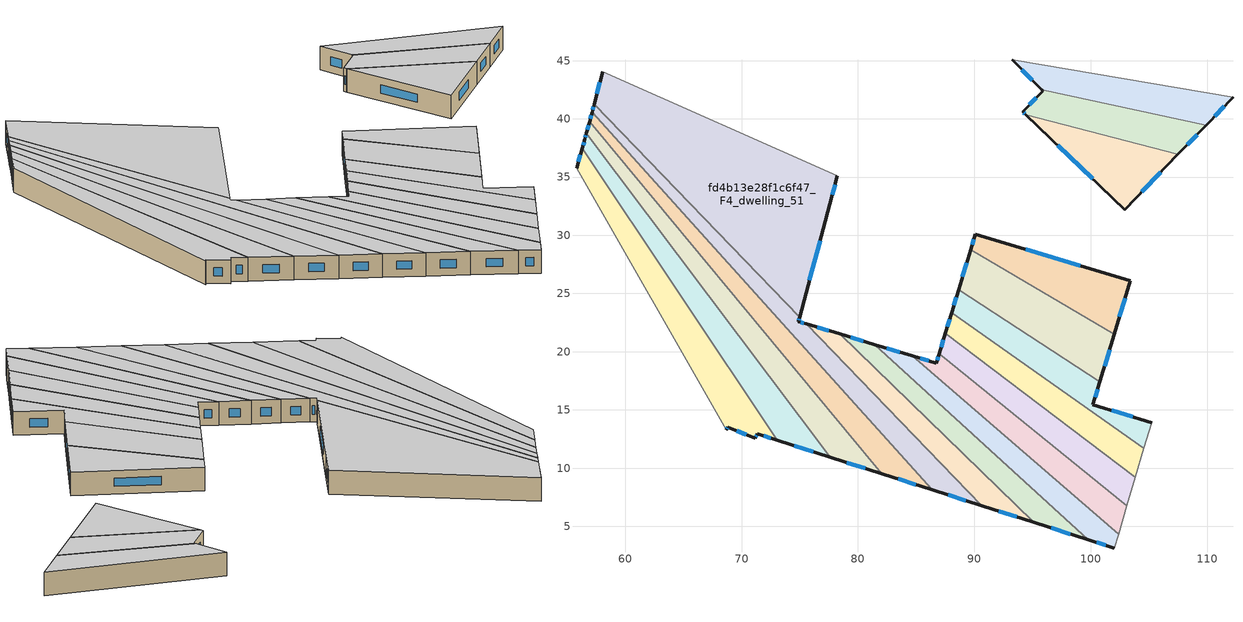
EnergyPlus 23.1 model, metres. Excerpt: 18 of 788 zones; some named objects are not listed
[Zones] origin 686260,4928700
fd4b13e28f1c6f47_F4_dwelling_37
 floor to fd4b13e28f1c6f47_F3_dwelling_37 (EU_floor_Construction): 56.32,37.46 73.07,12.39 71.34,12.95 71.2,12.57 68.8,13.53 68.71,13.31 55.82,35.76 z12
 wall outside (EU_wall_Construction): 68.71,13.31 68.8,13.53 71.2,12.57 71.34,12.95 73.07,12.39 / 56.32,37.46 55.82,35.76 z12:15
 wall to fd4b13e28f1c6f47_F4_dwelling_36 (EU_wall_Construction): 55.82,35.76 68.71,13.31 z12:15
 wall to fd4b13e28f1c6f47_F4_dwelling_38 (EU_wall_Construction): 73.07,12.39 56.32,37.46 z12:15
 window (EU_Window_Construction): 68.74,13.38 68.77,13.46 / 56.16,36.91 55.99,36.31 / 71.9,12.77 72.51,12.57 / 71.24,12.69 71.29,12.83 / 69.58,13.22 70.42,12.88 z12.97:14.03
 ceiling to fd4b13e28f1c6f47_F5_dwelling_37 (EU_floor_Construction): 73.07,12.39 56.32,37.46 55.82,35.76 68.71,13.31 68.8,13.53 71.2,12.57 71.34,12.95 z15
fd4b13e28f1c6f47_F4_dwelling_38
 floor to fd4b13e28f1c6f47_F3_dwelling_38 (EU_floor_Construction): 56.68,38.75 77.62,10.94 73.07,12.39 56.32,37.46 56.55,38.24 z12
 wall outside (EU_wall_Construction): 56.68,38.75 56.55,38.24 56.32,37.46 / 73.07,12.39 77.62,10.94 z12:15
 wall to fd4b13e28f1c6f47_F4_dwelling_39 (EU_wall_Construction): 77.62,10.94 56.68,38.75 z12:15
 window (EU_Window_Construction): 56.47,37.99 56.4,37.72 / 56.64,38.58 56.59,38.4 / 74.54,11.92 76.15,11.41 z12.97:14.03
 ceiling to fd4b13e28f1c6f47_F5_dwelling_38 (EU_floor_Construction): 77.62,10.94 56.68,38.75 56.55,38.24 56.32,37.46 73.07,12.39 z15
fd4b13e28f1c6f47_F4_dwelling_39
 floor to fd4b13e28f1c6f47_F3_dwelling_39 (EU_floor_Construction): 56.95,39.76 82.04,9.52 77.62,10.94 56.68,38.75 z12
 wall outside (EU_wall_Construction): 56.95,39.76 56.68,38.75 / 77.62,10.94 82.04,9.52 z12:15
 wall to fd4b13e28f1c6f47_F4_dwelling_40 (EU_wall_Construction): 82.04,9.52 56.95,39.76 z12:15
 window (EU_Window_Construction): 56.86,39.43 56.77,39.08 / 79.05,10.48 80.61,9.98 z12.97:14.03
 ceiling to fd4b13e28f1c6f47_F5_dwelling_39 (EU_floor_Construction): 82.04,9.52 56.95,39.76 56.68,38.75 77.62,10.94 z15
fd4b13e28f1c6f47_F4_dwelling_40
 floor to fd4b13e28f1c6f47_F3_dwelling_40 (EU_floor_Construction): 57.16,40.57 86.37,8.14 82.04,9.52 56.95,39.76 z12
 wall outside (EU_wall_Construction): 57.16,40.57 56.95,39.76 / 82.04,9.52 86.37,8.14 z12:15
 wall to fd4b13e28f1c6f47_F4_dwelling_41 (EU_wall_Construction): 86.37,8.14 57.16,40.57 z12:15
 window (EU_Window_Construction): 57.09,40.31 57.02,40.02 / 83.44,9.08 84.97,8.59 z12.97:14.03
 ceiling to fd4b13e28f1c6f47_F5_dwelling_40 (EU_floor_Construction): 86.37,8.14 57.16,40.57 56.95,39.76 82.04,9.52 z15
fd4b13e28f1c6f47_F4_dwelling_41
 floor to fd4b13e28f1c6f47_F3_dwelling_41 (EU_floor_Construction): 74.99,22.97 74.89,22.59 75.56,22.39 90.64,6.77 86.37,8.14 57.16,40.57 57.34,41.24 z12
 wall outside (EU_wall_Construction): 86.37,8.14 90.64,6.77 / 57.34,41.24 57.16,40.57 / 75.56,22.39 74.89,22.59 74.99,22.97 z12:15
 wall to fd4b13e28f1c6f47_F4_dwelling_42 (EU_wall_Construction): 90.64,6.77 75.56,22.39 z12:15
 wall to fd4b13e28f1c6f47_F4_dwelling_51 (EU_wall_Construction): 74.99,22.97 57.34,41.24 z12:15
 window (EU_Window_Construction): 87.75,7.7 89.26,7.22 / 57.28,41.03 57.22,40.79 / 74.92,22.71 74.96,22.85 / 75.34,22.45 75.1,22.52 z12.97:14.03
 ceiling to fd4b13e28f1c6f47_F5_dwelling_41 (EU_floor_Construction): 90.64,6.77 75.56,22.39 74.89,22.59 74.99,22.97 57.34,41.24 57.16,40.57 86.37,8.14 z15
fd4b13e28f1c6f47_F4_dwelling_42
 floor to fd4b13e28f1c6f47_F3_dwelling_42 (EU_floor_Construction): 90.64,6.77 75.56,22.39 78.42,21.52 95.08,5.35 z12
 wall outside (EU_wall_Construction): 90.64,6.77 95.08,5.35 / 78.42,21.52 75.56,22.39 z12:15
 wall to fd4b13e28f1c6f47_F4_dwelling_43 (EU_wall_Construction): 95.08,5.35 78.42,21.52 z12:15
 window (EU_Window_Construction): 92.08,6.31 93.64,5.81 / 77.49,21.8 76.48,22.11 z12.97:14.03
 ceiling to fd4b13e28f1c6f47_F5_dwelling_42 (EU_floor_Construction): 95.08,5.35 78.42,21.52 75.56,22.39 90.64,6.77 z15
fd4b13e28f1c6f47_F4_dwelling_43
 floor to fd4b13e28f1c6f47_F3_dwelling_43 (EU_floor_Construction): 95.08,5.35 78.42,21.52 81.43,20.61 99.77,3.85 z12
 wall outside (EU_wall_Construction): 95.08,5.35 99.77,3.85 / 81.43,20.61 78.42,21.52 z12:15
 wall to fd4b13e28f1c6f47_F4_dwelling_44 (EU_wall_Construction): 99.77,3.85 81.43,20.61 z12:15
 window (EU_Window_Construction): 96.6,4.87 98.25,4.34 / 80.46,20.91 79.4,21.23 z12.97:14.03
 ceiling to fd4b13e28f1c6f47_F5_dwelling_43 (EU_floor_Construction): 99.77,3.85 81.43,20.61 78.42,21.52 95.08,5.35 z15
fd4b13e28f1c6f47_F4_dwelling_44
 floor to fd4b13e28f1c6f47_F3_dwelling_44 (EU_floor_Construction): 102.39,4.34 102.03,3.13 99.77,3.85 81.43,20.61 84.66,19.64 z12
 wall outside (EU_wall_Construction): 99.77,3.85 102.03,3.13 / 84.66,19.64 81.43,20.61 z12:15
 wall adiabatic (EU_wall_Construction): 102.03,3.13 102.39,4.34 z12:15
 wall to fd4b13e28f1c6f47_F4_dwelling_45 (EU_wall_Construction): 102.39,4.34 84.66,19.64 z12:15
 window (EU_Window_Construction): 100.5,3.62 101.3,3.36 / 83.61,19.95 82.48,20.3 z12.97:14.03
 ceiling to fd4b13e28f1c6f47_F5_dwelling_44 (EU_floor_Construction): 102.03,3.13 102.39,4.34 84.66,19.64 81.43,20.61 99.77,3.85 z15
fd4b13e28f1c6f47_F4_dwelling_45
 floor to fd4b13e28f1c6f47_F3_dwelling_45 (EU_floor_Construction): 103.1,6.76 102.39,4.34 84.66,19.64 86.74,19.01 86.98,19.82 z12
 wall outside (EU_wall_Construction): 86.98,19.82 86.74,19.01 84.66,19.64 z12:15
 wall to fd4b13e28f1c6f47_F4_dwelling_46 (EU_wall_Construction): 103.1,6.76 86.98,19.82 z12:15
 wall adiabatic (EU_wall_Construction): 102.39,4.34 103.1,6.76 z12:15
 window (EU_Window_Construction): 86.06,19.21 85.33,19.43 / 86.9,19.55 86.82,19.27 z12.97:14.03
 ceiling to fd4b13e28f1c6f47_F5_dwelling_45 (EU_floor_Construction): 102.39,4.34 103.1,6.76 86.98,19.82 86.74,19.01 84.66,19.64 z15
fd4b13e28f1c6f47_F4_dwelling_46
 floor to fd4b13e28f1c6f47_F3_dwelling_46 (EU_floor_Construction): 103.83,9.22 103.1,6.76 86.98,19.82 87.52,21.58 z12
 wall outside (EU_wall_Construction): 87.52,21.58 86.98,19.82 z12:15
 wall adiabatic (EU_wall_Construction): 103.1,6.76 103.83,9.22 z12:15
 wall to fd4b13e28f1c6f47_F4_dwelling_47 (EU_wall_Construction): 103.83,9.22 87.52,21.58 z12:15
 window (EU_Window_Construction): 87.34,21.01 87.15,20.39 z12.97:14.03
 ceiling to fd4b13e28f1c6f47_F5_dwelling_46 (EU_floor_Construction): 103.1,6.76 103.83,9.22 87.52,21.58 86.98,19.82 z15
fd4b13e28f1c6f47_F4_dwelling_47
 floor to fd4b13e28f1c6f47_F3_dwelling_47 (EU_floor_Construction): 104.56,11.69 103.83,9.22 87.52,21.58 88.05,23.34 z12
 wall outside (EU_wall_Construction): 88.05,23.34 87.52,21.58 z12:15
 wall adiabatic (EU_wall_Construction): 103.83,9.22 104.56,11.69 z12:15
 wall to fd4b13e28f1c6f47_F4_dwelling_48 (EU_wall_Construction): 104.56,11.69 88.05,23.34 z12:15
 window (EU_Window_Construction): 87.88,22.77 87.69,22.15 z12.97:14.03
 ceiling to fd4b13e28f1c6f47_F5_dwelling_47 (EU_floor_Construction): 103.83,9.22 104.56,11.69 88.05,23.34 87.52,21.58 z15
fd4b13e28f1c6f47_F4_dwelling_48
 floor to fd4b13e28f1c6f47_F3_dwelling_48 (EU_floor_Construction): 100.78,17.41 100.19,15.45 105.22,13.91 104.56,11.69 88.05,23.34 88.64,25.3 z12
 wall outside (EU_wall_Construction): 105.22,13.91 100.19,15.45 100.78,17.41 / 88.64,25.3 88.05,23.34 z12:15
 wall adiabatic (EU_wall_Construction): 104.56,11.69 105.22,13.91 z12:15
 wall to fd4b13e28f1c6f47_F4_dwelling_49 (EU_wall_Construction): 100.78,17.41 88.64,25.3 z12:15
 window (EU_Window_Construction): 100.38,16.08 100.59,16.77 / 103.59,14.41 101.82,14.95 / 88.45,24.67 88.24,23.98 z12.97:14.03
 ceiling to fd4b13e28f1c6f47_F5_dwelling_48 (EU_floor_Construction): 104.56,11.69 105.22,13.91 100.19,15.45 100.78,17.41 88.64,25.3 88.05,23.34 z15
fd4b13e28f1c6f47_F4_dwelling_49
 floor to fd4b13e28f1c6f47_F3_dwelling_49 (EU_floor_Construction): 102.02,21.5 100.78,17.41 88.64,25.3 89.69,28.76 z12
 wall outside (EU_wall_Construction): 89.69,28.76 88.64,25.3 / 100.78,17.41 102.02,21.5 z12:15
 wall to fd4b13e28f1c6f47_F4_dwelling_50 (EU_wall_Construction): 102.02,21.5 89.69,28.76 z12:15
 window (EU_Window_Construction): 89.35,27.64 88.98,26.42 / 101.18,18.74 101.61,20.18 z12.97:14.03
 ceiling to fd4b13e28f1c6f47_F5_dwelling_49 (EU_floor_Construction): 100.78,17.41 102.02,21.5 89.69,28.76 88.64,25.3 z15
fd4b13e28f1c6f47_F4_dwelling_50
 floor to fd4b13e28f1c6f47_F3_dwelling_50 (EU_floor_Construction): 103.4,26.08 102.02,21.5 89.69,28.76 90.09,30.09 z12
 wall outside (EU_wall_Construction): 102.02,21.5 103.4,26.08 90.09,30.09 89.69,28.76 z12:15
 window (EU_Window_Construction): 99.08,27.38 94.4,28.79 / 102.46,22.99 102.95,24.59 / 89.96,29.66 89.82,29.19 z12.97:14.03
 ceiling to fd4b13e28f1c6f47_F5_dwelling_50 (EU_floor_Construction): 102.02,21.5 103.4,26.08 90.09,30.09 89.69,28.76 z15
fd4b13e28f1c6f47_F4_dwelling_51
 floor to fd4b13e28f1c6f47_F3_dwelling_51 (EU_floor_Construction): 78.24,35.12 77.6,32.68 74.99,22.97 57.34,41.24 58.08,44.05 z12
 wall outside (EU_wall_Construction): 74.99,22.97 77.6,32.68 78.24,35.12 / 58.08,44.05 57.34,41.24 z12:15
 wall to fd4b13e28f1c6f47_F4_dwelling_52 (EU_wall_Construction): 78.24,35.12 58.08,44.05 z12:15
 window (EU_Window_Construction): 75.84,26.12 76.75,29.53 / 57.84,43.14 57.58,42.15 / 77.81,33.47 78.03,34.33 z12.97:14.03
 ceiling to fd4b13e28f1c6f47_F5_dwelling_51 (EU_floor_Construction): 74.99,22.97 77.6,32.68 78.24,35.12 58.08,44.05 57.34,41.24 z15
fd4b13e28f1c6f47_F4_dwelling_53
 floor to fd4b13e28f1c6f47_F3_dwelling_53 (EU_floor_Construction): 107.49,36.94 102.91,32.19 94.42,40.37 z12
 wall outside (EU_wall_Construction): 94.42,40.37 102.91,32.19 107.49,36.94 z12:15
 wall to fd4b13e28f1c6f47_F4_dwelling_54 (EU_wall_Construction): 107.49,36.94 94.42,40.37 z12:15
 window (EU_Window_Construction): 104.39,33.73 106,35.4 / 97.17,37.72 100.16,34.84 z12.97:14.03
 ceiling to fd4b13e28f1c6f47_F5_dwelling_53 (EU_floor_Construction): 102.91,32.19 107.49,36.94 94.42,40.37 z15
fd4b13e28f1c6f47_F4_dwelling_54
 floor to fd4b13e28f1c6f47_F3_dwelling_54 (EU_floor_Construction): 109.93,39.47 107.49,36.94 94.42,40.37 94.17,40.62 95.88,42.39 95.79,42.48 z12
 wall outside (EU_wall_Construction): 95.79,42.48 95.88,42.39 94.17,40.62 94.42,40.37 / 107.49,36.94 109.93,39.47 z12:15
 wall to fd4b13e28f1c6f47_F4_dwelling_55 (EU_wall_Construction): 109.93,39.47 95.79,42.48 z12:15
 window (EU_Window_Construction): 94.25,40.54 94.34,40.45 / 95.32,41.81 94.72,41.19 / 108.28,37.76 109.14,38.65 z12.97:14.03
 ceiling to fd4b13e28f1c6f47_F5_dwelling_54 (EU_floor_Construction): 107.49,36.94 109.93,39.47 95.79,42.48 95.88,42.39 94.17,40.62 94.42,40.37 z15
fd4b13e28f1c6f47_F4_dwelling_55
 floor to fd4b13e28f1c6f47_F3_dwelling_55 (EU_floor_Construction): 112.22,41.84 109.93,39.47 95.79,42.48 93.24,45.07 z12
 wall outside (EU_wall_Construction): 93.24,45.07 95.79,42.48 / 109.93,39.47 112.22,41.84 z12:15
 wall to fd4b13e28f1c6f47_F4_dwelling_56 (EU_wall_Construction): 112.22,41.84 93.24,45.07 z12:15
 window (EU_Window_Construction): 94.07,44.23 94.96,43.32 / 110.67,40.24 111.47,41.07 z12.97:14.03
 ceiling to fd4b13e28f1c6f47_F5_dwelling_55 (EU_floor_Construction): 109.93,39.47 112.22,41.84 93.24,45.07 95.79,42.48 z15
[Building]
EU S2 Campaign: North Axis=0; Terrain=City; Solar Distribution=FullExterior
[Site:Location]
Bologna: Latitude=44.5; Longitude=11.25; Time Zone=1; Elevation=37
[SizingPeriod:WeatherFileDays]
AnnualSizingPeriod: Begin Month=1; Begin Day of Month=1; End Month=12; End Day of Month=31; Day of Week for Start Day=Monday; Use Weather File Daylight Saving Period=No; Use Weather File Rain and Snow Indicators=No
[MATERIAL]
EU_InternalMass_Material: Roughness=MediumRough; Thickness=0.1; Conductivity=1; Density=1800; Specific Heat=900; Thermal Absorptance=0.9; Solar Absorptance=0.7; Visible Absorptance=0.7
[MATERIAL:NOMASS] Roughness=MediumRough; Thermal Absorptance=0.9; Solar Absorptance=0.7; Visible Absorptance=0.7
Name | Thermal Resistance
EU_wall_NoMass | 0.779417
EU_floor_NoMass | 0.588222
[WINDOWMATERIAL:SIMPLEGLAZINGSYSTEM]
EU_Window_SimpleGlazing: UFactor=5.16242; Solar Heat Gain Coefficient=0.85; Visible Transmittance=0.85
[CONSTRUCTION]
EU_wall_Construction: EU_wall_NoMass
EU_floor_Construction: EU_floor_NoMass
EU_Window_Construction: EU_Window_SimpleGlazing
EU_InternalMass_Construction: EU_InternalMass_Material
[ZONE] Type=1; Multiplier=1; Ceiling Height=autocalculate; Floor Area=autocalculate; Part of Total Floor Area=Yes
Name | Volume
fd4b13e28f1c6f47_F4_dwelling_37 | 190.11
fd4b13e28f1c6f47_F4_dwelling_38 | 190.018
fd4b13e28f1c6f47_F4_dwelling_39 | 190.095
fd4b13e28f1c6f47_F4_dwelling_40 | 190.117
fd4b13e28f1c6f47_F4_dwelling_41 | 190.074
fd4b13e28f1c6f47_F4_dwelling_42 | 119.744
fd4b13e28f1c6f47_F4_dwelling_43 | 126.868
fd4b13e28f1c6f47_F4_dwelling_44 | 131.747
fd4b13e28f1c6f47_F4_dwelling_45 | 127.926
fd4b13e28f1c6f47_F4_dwelling_46 | 126.876
fd4b13e28f1c6f47_F4_dwelling_47 | 126.95
fd4b13e28f1c6f47_F4_dwelling_48 | 120.264
fd4b13e28f1c6f47_F4_dwelling_49 | 164.548
fd4b13e28f1c6f47_F4_dwelling_50 | 128.534
fd4b13e28f1c6f47_F4_dwelling_51 | 505.823
fd4b13e28f1c6f47_F4_dwelling_53 | 116.773
fd4b13e28f1c6f47_F4_dwelling_54 | 113.755
fd4b13e28f1c6f47_F4_dwelling_55 | 121.934
[INTERNALMASS] Construction=EU_InternalMass_Construction
Name | Zone or ZoneList | Surface Area
fd4b13e28f1c6f47_F4_dwelling_37_EU_InternalMass | fd4b13e28f1c6f47_F4_dwelling_37 | 63.37
fd4b13e28f1c6f47_F4_dwelling_38_EU_InternalMass | fd4b13e28f1c6f47_F4_dwelling_38 | 63.3395
fd4b13e28f1c6f47_F4_dwelling_39_EU_InternalMass | fd4b13e28f1c6f47_F4_dwelling_39 | 63.3649
fd4b13e28f1c6f47_F4_dwelling_40_EU_InternalMass | fd4b13e28f1c6f47_F4_dwelling_40 | 63.3723
fd4b13e28f1c6f47_F4_dwelling_41_EU_InternalMass | fd4b13e28f1c6f47_F4_dwelling_41 | 63.3581
fd4b13e28f1c6f47_F4_dwelling_42_EU_InternalMass | fd4b13e28f1c6f47_F4_dwelling_42 | 39.9143
fd4b13e28f1c6f47_F4_dwelling_43_EU_InternalMass | fd4b13e28f1c6f47_F4_dwelling_43 | 42.2893
fd4b13e28f1c6f47_F4_dwelling_44_EU_InternalMass | fd4b13e28f1c6f47_F4_dwelling_44 | 43.9156
fd4b13e28f1c6f47_F4_dwelling_45_EU_InternalMass | fd4b13e28f1c6f47_F4_dwelling_45 | 42.6423
fd4b13e28f1c6f47_F4_dwelling_46_EU_InternalMass | fd4b13e28f1c6f47_F4_dwelling_46 | 42.2918
fd4b13e28f1c6f47_F4_dwelling_47_EU_InternalMass | fd4b13e28f1c6f47_F4_dwelling_47 | 42.3171
fd4b13e28f1c6f47_F4_dwelling_48_EU_InternalMass | fd4b13e28f1c6f47_F4_dwelling_48 | 40.0876
fd4b13e28f1c6f47_F4_dwelling_49_EU_InternalMass | fd4b13e28f1c6f47_F4_dwelling_49 | 54.8485
fd4b13e28f1c6f47_F4_dwelling_50_EU_InternalMass | fd4b13e28f1c6f47_F4_dwelling_50 | 42.8446
fd4b13e28f1c6f47_F4_dwelling_51_EU_InternalMass | fd4b13e28f1c6f47_F4_dwelling_51 | 168.598
fd4b13e28f1c6f47_F4_dwelling_53_EU_InternalMass | fd4b13e28f1c6f47_F4_dwelling_53 | 38.922
fd4b13e28f1c6f47_F4_dwelling_54_EU_InternalMass | fd4b13e28f1c6f47_F4_dwelling_54 | 37.9189
fd4b13e28f1c6f47_F4_dwelling_55_EU_InternalMass | fd4b13e28f1c6f47_F4_dwelling_55 | 40.6451
[OTHEREQUIPMENT] Fuel Type=Electricity; Design Level Calculation Method=Watts/Area; Power per Zone Floor Area=1; Fraction Latent=0; Fraction Radiant=0; Fraction Lost=0; Carbon Dioxide Generation Rate=0; EndUse Subcategory=EU_Step8_InternalGains
Name | Zone or ZoneList or Space or SpaceList | Schedule
EU_Step8_InternalGain_fd4b13e28f1c6f47_F4_dwelling_37_f000 | fd4b13e28f1c6f47_F4_dwelling_37 | EU_Step8_GainSchedule_fd4b13e28f1c6f47_F4_dwelling_37_f000
EU_Step8_InternalGain_fd4b13e28f1c6f47_F4_dwelling_38_f000 | fd4b13e28f1c6f47_F4_dwelling_38 | EU_Step8_GainSchedule_fd4b13e28f1c6f47_F4_dwelling_38_f000
EU_Step8_InternalGain_fd4b13e28f1c6f47_F4_dwelling_39_f000 | fd4b13e28f1c6f47_F4_dwelling_39 | EU_Step8_GainSchedule_fd4b13e28f1c6f47_F4_dwelling_39_f000
EU_Step8_InternalGain_fd4b13e28f1c6f47_F4_dwelling_40_f000 | fd4b13e28f1c6f47_F4_dwelling_40 | EU_Step8_GainSchedule_fd4b13e28f1c6f47_F4_dwelling_40_f000
EU_Step8_InternalGain_fd4b13e28f1c6f47_F4_dwelling_41_f000 | fd4b13e28f1c6f47_F4_dwelling_41 | EU_Step8_GainSchedule_fd4b13e28f1c6f47_F4_dwelling_41_f000
EU_Step8_InternalGain_fd4b13e28f1c6f47_F4_dwelling_42_f000 | fd4b13e28f1c6f47_F4_dwelling_42 | EU_Step8_GainSchedule_fd4b13e28f1c6f47_F4_dwelling_42_f000
EU_Step8_InternalGain_fd4b13e28f1c6f47_F4_dwelling_43_f000 | fd4b13e28f1c6f47_F4_dwelling_43 | EU_Step8_GainSchedule_fd4b13e28f1c6f47_F4_dwelling_43_f000
EU_Step8_InternalGain_fd4b13e28f1c6f47_F4_dwelling_44_f000 | fd4b13e28f1c6f47_F4_dwelling_44 | EU_Step8_GainSchedule_fd4b13e28f1c6f47_F4_dwelling_44_f000
EU_Step8_InternalGain_fd4b13e28f1c6f47_F4_dwelling_45_f000 | fd4b13e28f1c6f47_F4_dwelling_45 | EU_Step8_GainSchedule_fd4b13e28f1c6f47_F4_dwelling_45_f000
EU_Step8_InternalGain_fd4b13e28f1c6f47_F4_dwelling_46_f000 | fd4b13e28f1c6f47_F4_dwelling_46 | EU_Step8_GainSchedule_fd4b13e28f1c6f47_F4_dwelling_46_f000
EU_Step8_InternalGain_fd4b13e28f1c6f47_F4_dwelling_47_f000 | fd4b13e28f1c6f47_F4_dwelling_47 | EU_Step8_GainSchedule_fd4b13e28f1c6f47_F4_dwelling_47_f000
EU_Step8_InternalGain_fd4b13e28f1c6f47_F4_dwelling_48_f000 | fd4b13e28f1c6f47_F4_dwelling_48 | EU_Step8_GainSchedule_fd4b13e28f1c6f47_F4_dwelling_48_f000
EU_Step8_InternalGain_fd4b13e28f1c6f47_F4_dwelling_49_f000 | fd4b13e28f1c6f47_F4_dwelling_49 | EU_Step8_GainSchedule_fd4b13e28f1c6f47_F4_dwelling_49_f000
EU_Step8_InternalGain_fd4b13e28f1c6f47_F4_dwelling_50_f000 | fd4b13e28f1c6f47_F4_dwelling_50 | EU_Step8_GainSchedule_fd4b13e28f1c6f47_F4_dwelling_50_f000
EU_Step8_InternalGain_fd4b13e28f1c6f47_F4_dwelling_51_f000 | fd4b13e28f1c6f47_F4_dwelling_51 | EU_Step8_GainSchedule_fd4b13e28f1c6f47_F4_dwelling_51_f000
EU_Step8_InternalGain_fd4b13e28f1c6f47_F4_dwelling_53_f000 | fd4b13e28f1c6f47_F4_dwelling_53 | EU_Step8_GainSchedule_fd4b13e28f1c6f47_F4_dwelling_53_f000
EU_Step8_InternalGain_fd4b13e28f1c6f47_F4_dwelling_54_f000 | fd4b13e28f1c6f47_F4_dwelling_54 | EU_Step8_GainSchedule_fd4b13e28f1c6f47_F4_dwelling_54_f000
EU_Step8_InternalGain_fd4b13e28f1c6f47_F4_dwelling_55_f000 | fd4b13e28f1c6f47_F4_dwelling_55 | EU_Step8_GainSchedule_fd4b13e28f1c6f47_F4_dwelling_55_f000
[ZONEVENTILATION:DESIGNFLOWRATE] Schedule=EU_AlwaysOn; Design Flow Rate Calculation Method=AirChanges/Hour; Air Changes per Hour=0.712058; Ventilation Type=Natural; Fan Pressure Rise=0; Fan Total Efficiency=1; Constant Term Coefficient=1; Temperature Term Coefficient=0; Velocity Term Coefficient=0; Velocity Squared Term Coefficient=0; Minimum Indoor Temperature=-100; Maximum Indoor Temperature=100; Delta Temperature=-100; Minimum Outdoor Temperature=-100; Maximum Outdoor Temperature=100; Maximum Wind Speed=40
Name | Zone or ZoneList or Space or SpaceList
EU_ConstantAir_fd4b13e28f1c6f47_F4_dwelling_37 | fd4b13e28f1c6f47_F4_dwelling_37
EU_ConstantAir_fd4b13e28f1c6f47_F4_dwelling_38 | fd4b13e28f1c6f47_F4_dwelling_38
EU_ConstantAir_fd4b13e28f1c6f47_F4_dwelling_39 | fd4b13e28f1c6f47_F4_dwelling_39
EU_ConstantAir_fd4b13e28f1c6f47_F4_dwelling_40 | fd4b13e28f1c6f47_F4_dwelling_40
EU_ConstantAir_fd4b13e28f1c6f47_F4_dwelling_41 | fd4b13e28f1c6f47_F4_dwelling_41
EU_ConstantAir_fd4b13e28f1c6f47_F4_dwelling_42 | fd4b13e28f1c6f47_F4_dwelling_42
EU_ConstantAir_fd4b13e28f1c6f47_F4_dwelling_43 | fd4b13e28f1c6f47_F4_dwelling_43
EU_ConstantAir_fd4b13e28f1c6f47_F4_dwelling_44 | fd4b13e28f1c6f47_F4_dwelling_44
EU_ConstantAir_fd4b13e28f1c6f47_F4_dwelling_45 | fd4b13e28f1c6f47_F4_dwelling_45
EU_ConstantAir_fd4b13e28f1c6f47_F4_dwelling_46 | fd4b13e28f1c6f47_F4_dwelling_46
EU_ConstantAir_fd4b13e28f1c6f47_F4_dwelling_47 | fd4b13e28f1c6f47_F4_dwelling_47
EU_ConstantAir_fd4b13e28f1c6f47_F4_dwelling_48 | fd4b13e28f1c6f47_F4_dwelling_48
EU_ConstantAir_fd4b13e28f1c6f47_F4_dwelling_49 | fd4b13e28f1c6f47_F4_dwelling_49
EU_ConstantAir_fd4b13e28f1c6f47_F4_dwelling_50 | fd4b13e28f1c6f47_F4_dwelling_50
EU_ConstantAir_fd4b13e28f1c6f47_F4_dwelling_51 | fd4b13e28f1c6f47_F4_dwelling_51
EU_ConstantAir_fd4b13e28f1c6f47_F4_dwelling_53 | fd4b13e28f1c6f47_F4_dwelling_53
EU_ConstantAir_fd4b13e28f1c6f47_F4_dwelling_54 | fd4b13e28f1c6f47_F4_dwelling_54
EU_ConstantAir_fd4b13e28f1c6f47_F4_dwelling_55 | fd4b13e28f1c6f47_F4_dwelling_55
[HVACTEMPLATE:ZONE:IDEALLOADSAIRSYSTEM] System Availability Schedule=EU_AlwaysOn; Maximum Heating Supply Air Temperature=50; Minimum Cooling Supply Air Temperature=13; Maximum Heating Supply Air Humidity Ratio=0.0156; Minimum Cooling Supply Air Humidity Ratio=0.0077; Heating Limit=NoLimit; Cooling Limit=NoLimit; Heating Availability Schedule=EU_AlwaysOn; Cooling Availability Schedule=EU_CoolingOff; Dehumidification Control Type=ConstantSensibleHeatRatio; Cooling Sensible Heat Ratio=0.7; Dehumidification Setpoint=60; Humidification Control Type=None; Humidification Setpoint=30; Outdoor Air Method=None; Outdoor Air Flow Rate per Person=0.00944; Outdoor Air Flow Rate per Zone Floor Area=0; Outdoor Air Flow Rate per Zone=0; Demand Controlled Ventilation Type=None; Outdoor Air Economizer Type=NoEconomizer; Heat Recovery Type=None; Sensible Heat Recovery Effectiveness=0.7; Latent Heat Recovery Effectiveness=0.65
Name | Template Thermostat
fd4b13e28f1c6f47_F4_dwelling_37 | EU_HeatOnly_fd4b13e28f1c6f47_F4_dwelling_37
fd4b13e28f1c6f47_F4_dwelling_38 | EU_HeatOnly_fd4b13e28f1c6f47_F4_dwelling_38
fd4b13e28f1c6f47_F4_dwelling_39 | EU_HeatOnly_fd4b13e28f1c6f47_F4_dwelling_39
fd4b13e28f1c6f47_F4_dwelling_40 | EU_HeatOnly_fd4b13e28f1c6f47_F4_dwelling_40
fd4b13e28f1c6f47_F4_dwelling_41 | EU_HeatOnly_fd4b13e28f1c6f47_F4_dwelling_41
fd4b13e28f1c6f47_F4_dwelling_42 | EU_HeatOnly_fd4b13e28f1c6f47_F4_dwelling_42
fd4b13e28f1c6f47_F4_dwelling_43 | EU_HeatOnly_fd4b13e28f1c6f47_F4_dwelling_43
fd4b13e28f1c6f47_F4_dwelling_44 | EU_HeatOnly_fd4b13e28f1c6f47_F4_dwelling_44
fd4b13e28f1c6f47_F4_dwelling_45 | EU_HeatOnly_fd4b13e28f1c6f47_F4_dwelling_45
fd4b13e28f1c6f47_F4_dwelling_46 | EU_HeatOnly_fd4b13e28f1c6f47_F4_dwelling_46
fd4b13e28f1c6f47_F4_dwelling_47 | EU_HeatOnly_fd4b13e28f1c6f47_F4_dwelling_47
fd4b13e28f1c6f47_F4_dwelling_48 | EU_HeatOnly_fd4b13e28f1c6f47_F4_dwelling_48
fd4b13e28f1c6f47_F4_dwelling_49 | EU_HeatOnly_fd4b13e28f1c6f47_F4_dwelling_49
fd4b13e28f1c6f47_F4_dwelling_50 | EU_HeatOnly_fd4b13e28f1c6f47_F4_dwelling_50
fd4b13e28f1c6f47_F4_dwelling_51 | EU_HeatOnly_fd4b13e28f1c6f47_F4_dwelling_51
fd4b13e28f1c6f47_F4_dwelling_53 | EU_HeatOnly_fd4b13e28f1c6f47_F4_dwelling_53
fd4b13e28f1c6f47_F4_dwelling_54 | EU_HeatOnly_fd4b13e28f1c6f47_F4_dwelling_54
fd4b13e28f1c6f47_F4_dwelling_55 | EU_HeatOnly_fd4b13e28f1c6f47_F4_dwelling_55
[SIZING:ZONE] Zone Cooling Design Supply Air Temperature Input Method=SupplyAirTemperature; Zone Cooling Design Supply Air Temperature=13; Zone Heating Design Supply Air Temperature Input Method=SupplyAirTemperature; Zone Heating Design Supply Air Temperature=50; Zone Cooling Design Supply Air Humidity Ratio=0.008; Zone Heating Design Supply Air Humidity Ratio=0.008; Cooling Design Air Flow Method=DesignDay; Cooling Design Air Flow Rate=0; Cooling Minimum Air Flow per Zone Floor Area=0.000762; Cooling Minimum Air Flow=0; Cooling Minimum Air Flow Fraction=0.2; Heating Design Air Flow Method=DesignDay; Heating Design Air Flow Rate=0; Heating Maximum Air Flow per Zone Floor Area=0.002032; Heating Maximum Air Flow=0.141576; Heating Maximum Air Flow Fraction=0.3; Account for Dedicated Outdoor Air System=No; Dedicated Outdoor Air System Control Strategy=NeutralSupplyAir; Dedicated Outdoor Air Low Setpoint Temperature for Design=autosize; Dedicated Outdoor Air High Setpoint Temperature for Design=autosize; Zone Load Sizing Method=Sensible Load Only No Latent Load; Zone Latent Cooling Design Supply Air Humidity Ratio Input Method=HumidityRatioDifference; Zone Cooling Design Supply Air Humidity Ratio Difference=0.005; Zone Latent Heating Design Supply Air Humidity Ratio Input Method=HumidityRatioDifference; Zone Humidification Design Supply Air Humidity Ratio Difference=0.005
fd4b13e28f1c6f47_F4_dwelling_37; fd4b13e28f1c6f47_F4_dwelling_38; fd4b13e28f1c6f47_F4_dwelling_39; fd4b13e28f1c6f47_F4_dwelling_40; fd4b13e28f1c6f47_F4_dwelling_41; fd4b13e28f1c6f47_F4_dwelling_42; fd4b13e28f1c6f47_F4_dwelling_43; fd4b13e28f1c6f47_F4_dwelling_44; fd4b13e28f1c6f47_F4_dwelling_45; fd4b13e28f1c6f47_F4_dwelling_46; fd4b13e28f1c6f47_F4_dwelling_47; fd4b13e28f1c6f47_F4_dwelling_48; fd4b13e28f1c6f47_F4_dwelling_49; fd4b13e28f1c6f47_F4_dwelling_50; fd4b13e28f1c6f47_F4_dwelling_51; fd4b13e28f1c6f47_F4_dwelling_53; fd4b13e28f1c6f47_F4_dwelling_54; fd4b13e28f1c6f47_F4_dwelling_55
[SCHEDULE:CONSTANT]
Name | Hourly Value
EU_AlwaysOn | 1
EU_CoolingOff | 0
[SCHEDULE:FILE] Column Number=1; Rows to Skip at Top=0; Number of Hours of Data=8760; Column Separator=Comma; Interpolate to Timestep=No; Minutes per Item=60; Adjust Schedule for Daylight Savings=Yes
Name | File
EU_Step8_GainSchedule_fd4b13e28f1c6f47_F4_dwelling_37_f000 | ../../schedules/fd4b13e28f1c6f47/fd4b13e28f1c6f47_F4_dwelling_37_f000_gain.csv
EU_Step8_GainSchedule_fd4b13e28f1c6f47_F4_dwelling_38_f000 | ../../schedules/fd4b13e28f1c6f47/fd4b13e28f1c6f47_F4_dwelling_38_f000_gain.csv
EU_Step8_GainSchedule_fd4b13e28f1c6f47_F4_dwelling_39_f000 | ../../schedules/fd4b13e28f1c6f47/fd4b13e28f1c6f47_F4_dwelling_39_f000_gain.csv
EU_Step8_GainSchedule_fd4b13e28f1c6f47_F4_dwelling_40_f000 | ../../schedules/fd4b13e28f1c6f47/fd4b13e28f1c6f47_F4_dwelling_40_f000_gain.csv
EU_Step8_GainSchedule_fd4b13e28f1c6f47_F4_dwelling_41_f000 | ../../schedules/fd4b13e28f1c6f47/fd4b13e28f1c6f47_F4_dwelling_41_f000_gain.csv
EU_Step8_GainSchedule_fd4b13e28f1c6f47_F4_dwelling_42_f000 | ../../schedules/fd4b13e28f1c6f47/fd4b13e28f1c6f47_F4_dwelling_42_f000_gain.csv
EU_Step8_GainSchedule_fd4b13e28f1c6f47_F4_dwelling_43_f000 | ../../schedules/fd4b13e28f1c6f47/fd4b13e28f1c6f47_F4_dwelling_43_f000_gain.csv
EU_Step8_GainSchedule_fd4b13e28f1c6f47_F4_dwelling_44_f000 | ../../schedules/fd4b13e28f1c6f47/fd4b13e28f1c6f47_F4_dwelling_44_f000_gain.csv
EU_Step8_GainSchedule_fd4b13e28f1c6f47_F4_dwelling_45_f000 | ../../schedules/fd4b13e28f1c6f47/fd4b13e28f1c6f47_F4_dwelling_45_f000_gain.csv
EU_Step8_GainSchedule_fd4b13e28f1c6f47_F4_dwelling_46_f000 | ../../schedules/fd4b13e28f1c6f47/fd4b13e28f1c6f47_F4_dwelling_46_f000_gain.csv
EU_Step8_GainSchedule_fd4b13e28f1c6f47_F4_dwelling_47_f000 | ../../schedules/fd4b13e28f1c6f47/fd4b13e28f1c6f47_F4_dwelling_47_f000_gain.csv
EU_Step8_GainSchedule_fd4b13e28f1c6f47_F4_dwelling_48_f000 | ../../schedules/fd4b13e28f1c6f47/fd4b13e28f1c6f47_F4_dwelling_48_f000_gain.csv
EU_Step8_GainSchedule_fd4b13e28f1c6f47_F4_dwelling_49_f000 | ../../schedules/fd4b13e28f1c6f47/fd4b13e28f1c6f47_F4_dwelling_49_f000_gain.csv
EU_Step8_GainSchedule_fd4b13e28f1c6f47_F4_dwelling_50_f000 | ../../schedules/fd4b13e28f1c6f47/fd4b13e28f1c6f47_F4_dwelling_50_f000_gain.csv
EU_Step8_GainSchedule_fd4b13e28f1c6f47_F4_dwelling_51_f000 | ../../schedules/fd4b13e28f1c6f47/fd4b13e28f1c6f47_F4_dwelling_51_f000_gain.csv
EU_Step8_GainSchedule_fd4b13e28f1c6f47_F4_dwelling_53_f000 | ../../schedules/fd4b13e28f1c6f47/fd4b13e28f1c6f47_F4_dwelling_53_f000_gain.csv
EU_Step8_GainSchedule_fd4b13e28f1c6f47_F4_dwelling_54_f000 | ../../schedules/fd4b13e28f1c6f47/fd4b13e28f1c6f47_F4_dwelling_54_f000_gain.csv
EU_Step8_GainSchedule_fd4b13e28f1c6f47_F4_dwelling_55_f000 | ../../schedules/fd4b13e28f1c6f47/fd4b13e28f1c6f47_F4_dwelling_55_f000_gain.csv
